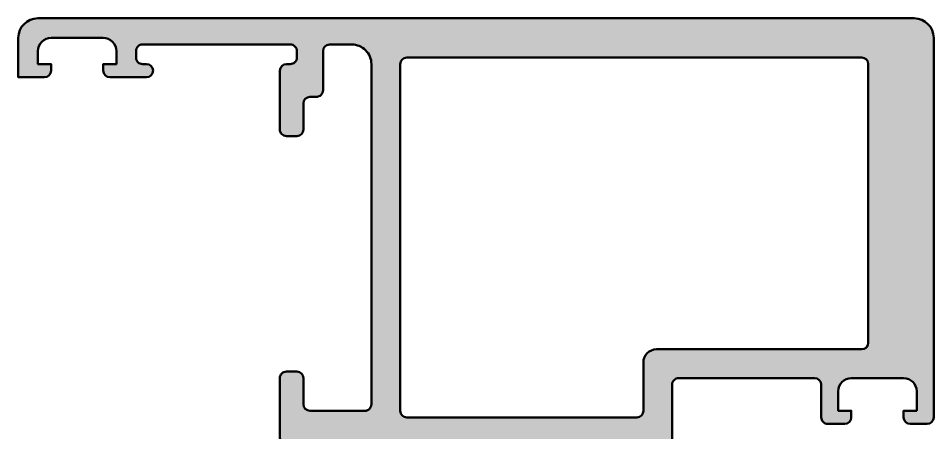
# Model space of a CAD drawing. Extents: x -50 to 20, y 0 to 92.5.
# Drawn here: x -50 to 20, y 60.8 to 92.5 of the extents above; entities that cross this region are included whole.
import ezdxf

# ---------------------------------------------------------------- set-up
doc = ezdxf.new("R2010")
doc.units = 0
doc.layers.add('0S-Alu contour', color=7, linetype='Continuous', lineweight=50)
doc.layers.add('0S-Alu hatch', color=252, linetype='Continuous', lineweight=25)

# ---------------------------------------------------------------- blocks, each defined once
blk = doc.blocks.new('462510__FBE5D3E5_9F3F_44B5_AF22_399E4A0B0315_')
at = {"layer": '0S-Alu hatch'}
h = blk.add_hatch(color=256, dxfattribs=at)
edge = h.paths.add_edge_path()
edge.add_line((18.69999999999983, 62.49999999999936), (17.69999999999983, 62.49999999999936))
edge.add_line((17.69999999999983, 62.49999999999936), (17.6999999999998, 61.99999999999938))
edge.add_arc((18.19999999999986, 61.99999999999942), 0.500000000000057, 180, 269.9999999999984)
edge.add_line((18.19999999999985, 61.49999999999936), (19.50000000000001, 61.49999999999937))
edge.add_arc((19.49999999999997, 61.99999999999939), 0.5000000000000285, 270.0000000000049, 360)
edge.add_line((20, 61.99999999999939), (20, 90.99999999999913))
edge.add_arc((18.49999999999915, 90.99999999999919), 1.500000000000852, 0, 90)
edge.add_line((18.49999999999915, 92.50000000000006), (-48.49999999999988, 92.50000000000006))
edge.add_arc((-48.49999999999988, 91.00000000000006), 1.5, 90, 180)
edge.add_line((-49.99999999999989, 91.00000000000006), (-49.99999999999989, 88.00000000000006))
edge.add_line((-49.99999999999989, 88.00000000000006), (-47.99999999999989, 88.00000000000006))
edge.add_arc((-47.99999999999989, 88.50000000000006), 0.5, 270, 360)
edge.add_line((-47.49999999999988, 88.50000000000006), (-47.49999999999988, 89.00000000000006))
edge.add_line((-47.49999999999988, 89.00000000000006), (-48.49999999999988, 89.00000000000006))
edge.add_line((-48.49999999999988, 89.00000000000006), (-48.49999999999988, 90.00000000000006))
edge.add_ellipse((-47.49999999999989, 90.00000000000006), major_axis=(-0.9999999999999928, 0), ratio=1, start_angle=269.9999999999996, end_angle=360, ccw=False)
edge.add_line((-47.49999999999988, 91.00000000000004), (-43.49999999999988, 91.00000000000006))
edge.add_ellipse((-43.49999999999988, 90.00000000000007), major_axis=(-0.9999999999999857, 0), ratio=1, start_angle=180, end_angle=270.0000000000004, ccw=False)
edge.add_line((-42.49999999999988, 90.00000000000006), (-42.49999999999988, 89.00000000000006))
edge.add_line((-42.49999999999988, 89.00000000000006), (-43.49999999999988, 89.00000000000006))
edge.add_line((-43.49999999999988, 89.00000000000006), (-43.49999999999988, 88.50000000000006))
edge.add_arc((-42.99999999999989, 88.50000000000006), 0.5, 180, 270)
edge.add_line((-42.99999999999989, 88.00000000000006), (-40.19999999999988, 88.00000000000006))
edge.add_arc((-40.19999999999988, 88.50000000000006), 0.5, 270, 450)
edge.add_line((-40.19999999999988, 89.00000000000006), (-40.49999999999989, 89.00000000000006))
edge.add_ellipse((-40.49999999999992, 89.50000000000001), major_axis=(-0.4999999999999716, 0), ratio=1, start_angle=0, end_angle=90.00000000000409, ccw=False)
edge.add_line((-40.99999999999988, 89.50000000000004), (-40.99999999999988, 90.00000000000006))
edge.add_ellipse((-40.4999999999999, 90.00000000000009), major_axis=(-0.4999999999999787, 0), ratio=1, start_angle=269.9999999999984, end_angle=360, ccw=False)
edge.add_line((-40.49999999999989, 90.50000000000006), (-29.19999999999989, 90.50000000000006))
edge.add_ellipse((-29.19999999999989, 90.00000000000007), major_axis=(-0.4999999999999858, 0), ratio=1, start_angle=180, end_angle=270.0000000000008, ccw=False)
edge.add_line((-28.6999999999999, 90.00000000000006), (-28.69999999999989, 89.50000000000004))
edge.add_ellipse((-29.19999999999988, 89.50000000000001), major_axis=(-0.4999999999999894, 0), ratio=1, start_angle=89.9999999999992, end_angle=180, ccw=False)
edge.add_line((-29.19999999999989, 89.00000000000003), (-29.49999999999988, 89.00000000000003))
edge.add_arc((-29.49999999999988, 88.50000000000006), 0.5, 90.0000000000004, 180)
edge.add_line((-29.99999999999988, 88.50000000000006), (-29.99999999999989, 84.00000000000006))
edge.add_arc((-29.49999999999988, 84.00000000000006), 0.5000000000000036, 180, 270.0000000000004)
edge.add_line((-29.49999999999988, 83.50000000000006), (-28.69999999999988, 83.50000000000006))
edge.add_arc((-28.69999999999988, 84.00000000000006), 0.5, 269.9999999999996, 360)
edge.add_line((-28.19999999999988, 84.00000000000006), (-28.19999999999989, 86.00000000000006))
edge.add_ellipse((-27.69999999999991, 86.00000000000006), major_axis=(-0.4999999999999858, 0), ratio=1, start_angle=270, end_angle=360, ccw=False)
edge.add_line((-27.69999999999991, 86.50000000000006), (-27.19999999999989, 86.50000000000006))
edge.add_arc((-27.19999999999987, 87.00000000000001), 0.4999999999999858, 269.999999999998, 360)
edge.add_line((-26.69999999999989, 87.00000000000001), (-26.69999999999987, 90.00000000000006))
edge.add_ellipse((-26.19999999999989, 90.00000000000007), major_axis=(-0.4999999999999894, 0), ratio=1, start_angle=270, end_angle=360, ccw=False)
edge.add_line((-26.19999999999989, 90.50000000000006), (-24.4999999999999, 90.50000000000006))
edge.add_ellipse((-24.49999999999988, 89.00000000000007), major_axis=(-1.499999999999985, 0), ratio=1, start_angle=180, end_angle=270.0000000000007, ccw=False)
edge.add_line((-22.99999999999989, 89.00000000000006), (-22.99999999999988, 63.00000000000004))
edge.add_ellipse((-23.49999999999989, 63.00000000000006), major_axis=(-0.5000000000000142, 0), ratio=1, start_angle=89.9999999999996, end_angle=180, ccw=False)
edge.add_line((-23.4999999999999, 62.50000000000004), (-27.69999999999988, 62.50000000000005))
edge.add_ellipse((-27.69999999999988, 63.00000000000006), major_axis=(-0.5000000000000071, 0), ratio=1, start_angle=0, end_angle=90, ccw=False)
edge.add_line((-28.19999999999989, 63.00000000000006), (-28.19999999999989, 65.00000000000004))
edge.add_arc((-28.6999999999999, 65.00000000000004), 0.5000000000000142, 0, 90)
edge.add_line((-28.6999999999999, 65.50000000000006), (-29.49999999999991, 65.50000000000006))
edge.add_arc((-29.49999999999991, 65.00000000000006), 0.5, 89.99999999999959, 180)
edge.add_line((-29.99999999999991, 65.00000000000006), (-29.9999999999999, 60.49999999999977))
edge.add_arc((-29.49999999999991, 60.49999999999977), 0.4999999999999894, 180, 270.0000000000008)
edge.add_line((-29.4999999999999, 59.99999999999978), (-18.00000000000001, 60.00000000000016))
edge.add_ellipse((-18.07883644654304, 59.73247940800707), major_axis=(-0.2788950563274089, 0), ratio=1, start_angle=178.8354106258985, end_angle=253.5801235805101, ccw=False)
edge.add_line((-17.79999900000001, 59.72681100000867), (-17.79999900000001, 59.27321700000867))
edge.add_ellipse((-18.07886709564317, 59.26755634053161), major_axis=(-0.27892554173714, 0), ratio=1, start_angle=106.42459455535251, end_angle=181.1628700728881, ccw=False)
edge.add_line((-18.00000000000002, 59.00001300000867), (-18.00000000000002, 57.12000200000016))
edge.add_arc((-17.7, 57.12000200000016), 0.3000000000000149, 180, 270)
edge.add_line((-17.7, 56.82000200000015), (-16.72002568095723, 56.82000200000016))
edge.add_arc((-16.72002568095723, 57.12000200000016), 0.2999999999999971, 270, 360)
edge.add_line((-16.42002568095724, 57.12000200000016), (-16.42002568095722, 59.88000000000016))
edge.add_ellipse((-16.30002568095722, 59.88000000000016), major_axis=(-0.1200000000000045, 0), ratio=1, start_angle=270, end_angle=360, ccw=False)
edge.add_line((-16.30002568095722, 60.00000000000016), (-12, 60.00000000000004))
edge.add_ellipse((-11.99999999999989, 59.50000000000017), major_axis=(-0.4999999999998792, 0), ratio=1, start_angle=180, end_angle=270.0000000000128, ccw=False)
edge.add_line((-11.50000000000001, 59.50000000000017), (-11.5, 58.80000000000002))
edge.add_line((-11.5, 58.80000000000002), (-12.88149545762189, 56.40717967697304))
edge.add_arc((-12.76188021535133, 56.33811978464865), 0.138119784648332, 149.9999999998928, 273.7233749421673)
edge.add_arc((-13.07760790739083, 61.18973758213732), 5.000000000000146, 273.7233749421711, 305.627658736673)
edge.add_ellipse((-9.000000000000007, 55.50000000000076), major_axis=(-1.999999999999376, 0), ratio=1, start_angle=234.37234126332612, end_angle=305.6276587366733, ccw=False)
edge.add_arc((-4.922392092609271, 61.18973758213713), 4.999999999999949, 234.3723412633268, 266.276625057832)
edge.add_arc((-5.238119784648475, 56.33811978464876), 0.1381197846484526, 266.2766250578326, 389.9999999999727)
edge.add_line((-5.118504542377646, 56.40717967697293), (-6.5, 58.80000000000011))
edge.add_line((-6.5, 58.80000000000011), (-6.5, 59.50000000000017))
edge.add_ellipse((-6.000000000000058, 59.50000000000011), major_axis=(-0.4999999999999414, 0), ratio=1, start_angle=269.9999999999933, end_angle=360, ccw=False)
edge.add_line((-6, 60.00000000000006), (-1.699974319042681, 60.00000000000007))
edge.add_ellipse((-1.699974319042692, 59.88000000000016), major_axis=(-0.1199999999999051, 0), ratio=1, start_angle=180, end_angle=269.9999999999948, ccw=False)
edge.add_line((-1.57997431904279, 59.88000000000017), (-1.579974319042776, 57.12000200000016))
edge.add_arc((-1.279974319042779, 57.12000200000016), 0.2999999999999971, 180, 270)
edge.add_line((-1.279974319042779, 56.82000200000016), (-0.2999999999999971, 56.82000200000016))
edge.add_arc((-0.2999999999999971, 57.12000200000016), 0.2999999999999971, 270, 360)
edge.add_line((0, 57.12000200000016), (0, 59.00001300000866))
edge.add_ellipse((0.0788670956431591, 59.2675563405316), major_axis=(-0.2789255417371415, 0), ratio=1, start_angle=-1.1628700728879835, end_angle=73.5754054446466, ccw=False)
edge.add_line((-0.2000010000000003, 59.27321700000867), (-0.2000010000000145, 59.72681100000869))
edge.add_ellipse((0.0788364465430427, 59.73247940800705), major_axis=(-0.2788950563274441, 0), ratio=1, start_angle=-73.5801235805086, end_angle=1.1645893740957263, ccw=False)
edge.add_line((0, 60.00000000000017), (1.42e-14, 64.49999999999937))
edge.add_ellipse((0.4999999999999932, 64.4999999999994), major_axis=(-0.499999999999979, 0), ratio=1, start_angle=269.9999999999992, end_angle=360, ccw=False)
edge.add_line((0.5, 64.99999999999937), (10.9000000000001, 64.99999999999937))
edge.add_ellipse((10.89999999999996, 64.49999999999926), major_axis=(-0.5000000000001137, 0), ratio=1, start_angle=180, end_angle=269.9999999999835, ccw=False)
edge.add_line((11.40000000000007, 64.49999999999928), (11.39999999999963, 61.99999999999938))
edge.add_arc((11.89999999999965, 61.99999999999938), 0.5000000000000142, 180, 270.0000000000033)
edge.add_line((11.89999999999968, 61.49999999999938), (13.19999999999987, 61.49999999999937))
edge.add_arc((13.19999999999985, 61.99999999999935), 0.4999999999999787, 270.0000000000025, 360)
edge.add_line((13.69999999999983, 61.99999999999935), (13.69999999999982, 62.49999999999936))
edge.add_line((13.69999999999982, 62.49999999999936), (12.69999999999984, 62.49999999999936))
edge.add_line((12.69999999999984, 62.49999999999936), (12.69999999999983, 63.99999999999936))
edge.add_ellipse((13.69999999999983, 63.99999999999937), major_axis=(-1.000000000000003, 0), ratio=1, start_angle=270.0000000000002, end_angle=360, ccw=False)
edge.add_line((13.69999999999983, 64.99999999999937), (17.69999999999983, 64.99999999999937))
edge.add_ellipse((17.6999999999998, 63.99999999999934), major_axis=(-1.000000000000035, 0), ratio=1, start_angle=180, end_angle=269.99999999999795, ccw=False)
edge.add_line((18.69999999999983, 63.99999999999934), (18.69999999999983, 62.49999999999936))
edge = h.paths.add_edge_path()
edge.add_line((14.5000000000002, 67.19999999999919), (-1.199999999999832, 67.1999999999993))
edge.add_arc((-1.199999999999825, 66.19999999999929), 1.000000000000014, 90.0000000000004, 180)
edge.add_line((-2.199999999999832, 66.1999999999994), (-2.200000000000272, 62.50000000000028))
edge.add_ellipse((-2.700000000000279, 62.50000000000028), major_axis=(-0.5000000000000071, 0), ratio=1, start_angle=89.9999999999992, end_angle=180, ccw=False)
edge.add_line((-2.700000000000287, 62.00000000000027), (-20.29999999999998, 62.00000000000027))
edge.add_ellipse((-20.29999999999998, 62.50000000000019), major_axis=(-0.4999999999999148, 0), ratio=1, start_angle=0, end_angle=90, ccw=False)
edge.add_line((-20.79999999999989, 62.50000000000005), (-20.79999999999988, 88.99999999999964))
edge.add_ellipse((-20.29999999999988, 88.99999999999964), major_axis=(-0.5, 0), ratio=1, start_angle=270, end_angle=360, ccw=False)
edge.add_line((-20.29999999999988, 89.49999999999964), (14.50000000000021, 89.4999999999992))
edge.add_ellipse((14.50000000000015, 88.99999999999916), major_axis=(-0.5000000000000427, 0), ratio=1, start_angle=180, end_angle=269.9999999999935, ccw=False)
edge.add_line((15.0000000000002, 88.9999999999991), (15.0000000000002, 67.69999999999919))
edge.add_ellipse((14.5000000000002, 67.69999999999919), major_axis=(-0.5, 0), ratio=1, start_angle=90, end_angle=180, ccw=False)
at = {"layer": '0S-Alu contour', "color": 7}
for points in [[(18.49999999999915, 92.50000000000006), (-48.49999999999988, 92.50000000000006)], [(-49.99999999999989, 91.00000000000006), (-49.99999999999989, 88.00000000000006), (-47.99999999999989, 88.00000000000006)], [(-47.49999999999988, 91.00000000000004), (-43.49999999999988, 91.00000000000006)], [(-40.49999999999989, 90.50000000000006), (-29.19999999999989, 90.50000000000006)], [(-26.19999999999989, 90.50000000000006), (-24.4999999999999, 90.50000000000006)], [(20, 61.99999999999939), (20, 90.99999999999913)], [(-47.49999999999988, 88.50000000000006), (-47.49999999999988, 89.00000000000006), (-48.49999999999988, 89.00000000000006), (-48.49999999999988, 90.00000000000006)], [(-42.49999999999988, 90.00000000000006), (-42.49999999999988, 89.00000000000006), (-43.49999999999988, 89.00000000000006), (-43.49999999999988, 88.50000000000006)], [(-40.99999999999988, 89.50000000000004), (-40.99999999999988, 90.00000000000006)], [(-28.6999999999999, 90.00000000000006), (-28.69999999999989, 89.50000000000004)], [(-26.69999999999989, 87.00000000000001), (-26.69999999999987, 90.00000000000006)], [(-40.19999999999988, 89.00000000000006), (-40.49999999999989, 89.00000000000006)], [(-29.19999999999989, 89.00000000000003), (-29.49999999999988, 89.00000000000003)], [(-22.99999999999989, 89.00000000000006), (-22.99999999999988, 63.00000000000004)], [(-20.79999999999989, 62.50000000000005), (-20.79999999999988, 88.99999999999964)], [(-20.29999999999988, 89.49999999999964), (14.50000000000021, 89.4999999999992)], [(15.0000000000002, 88.9999999999991), (15.0000000000002, 67.69999999999919)], [(-29.99999999999988, 88.50000000000006), (-29.99999999999989, 84.00000000000006)], [(-42.99999999999989, 88.00000000000006), (-40.19999999999988, 88.00000000000006)], [(-27.69999999999991, 86.50000000000006), (-27.19999999999989, 86.50000000000006)], [(-28.19999999999988, 84.00000000000006), (-28.19999999999989, 86.00000000000006)], [(-29.49999999999988, 83.50000000000006), (-28.69999999999988, 83.50000000000006)], [(14.5000000000002, 67.19999999999919), (-1.199999999999832, 67.1999999999993)], [(-2.199999999999832, 66.1999999999994), (-2.200000000000272, 62.50000000000028)], [(-28.6999999999999, 65.50000000000006), (-29.49999999999991, 65.50000000000006)], [(-29.99999999999991, 65.00000000000006), (-29.9999999999999, 60.49999999999977)], [(-28.19999999999989, 63.00000000000006), (-28.19999999999989, 65.00000000000004)], [(0, 60.00000000000017), (1.42e-14, 64.49999999999937)], [(0.5, 64.99999999999937), (10.9000000000001, 64.99999999999937)], [(11.40000000000007, 64.49999999999928), (11.39999999999963, 61.99999999999938)], [(13.69999999999983, 64.99999999999937), (17.69999999999983, 64.99999999999937)], [(13.69999999999983, 61.99999999999935), (13.69999999999982, 62.49999999999936), (12.69999999999984, 62.49999999999936), (12.69999999999983, 63.99999999999936)], [(18.69999999999983, 63.99999999999934), (18.69999999999983, 62.49999999999936)], [(-23.4999999999999, 62.50000000000004), (-27.69999999999988, 62.50000000000005)], [(18.69999999999983, 62.49999999999936), (17.69999999999983, 62.49999999999936), (17.6999999999998, 61.99999999999938)], [(-2.700000000000287, 62.00000000000027), (-20.29999999999998, 62.00000000000027)], [(11.89999999999968, 61.49999999999938), (13.19999999999987, 61.49999999999937)], [(18.19999999999985, 61.49999999999936), (19.50000000000001, 61.49999999999937)], [(-29.4999999999999, 59.99999999999978), (-18.00000000000001, 60.00000000000016)], [(-17.79999900000001, 59.72681100000867), (-17.79999900000001, 59.27321700000867)], [(-16.42002568095724, 57.12000200000016), (-16.42002568095722, 59.88000000000016)], [(-16.30002568095722, 60.00000000000016), (-12, 60.00000000000004)], [(-6, 60.00000000000006), (-1.699974319042681, 60.00000000000007)], [(-1.57997431904279, 59.88000000000017), (-1.579974319042776, 57.12000200000016)], [(-0.2000010000000003, 59.27321700000867), (-0.2000010000000145, 59.72681100000869)], [(-18.00000000000002, 59.00001300000867), (-18.00000000000002, 57.12000200000016)], [(-11.50000000000001, 59.50000000000017), (-11.5, 58.80000000000002), (-12.88149545762189, 56.40717967697304)], [(-5.118504542377646, 56.40717967697293), (-6.5, 58.80000000000011), (-6.5, 59.50000000000017)], [(0, 57.12000200000016), (0, 59.00001300000866)], [(-17.7, 56.82000200000015), (-16.72002568095723, 56.82000200000016)], [(-1.279974319042779, 56.82000200000016), (-0.2999999999999971, 56.82000200000016)]]:
    blk.add_lwpolyline(points, dxfattribs=at)
for centre, radius, start, end in [((-48.49999999999988, 91.00000000000006), 1.5, 90, 180), ((18.49999999999915, 90.99999999999919), 1.500000000000852, 0, 90), ((-40.19999999999988, 88.50000000000006), 0.5, 270, 90), ((-29.49999999999988, 88.50000000000006), 0.5, 90.0000000000004, 180), ((-47.99999999999989, 88.50000000000006), 0.5, 270, 0), ((-42.99999999999989, 88.50000000000006), 0.5, 180, 270), ((-27.19999999999987, 87.00000000000001), 0.4999999999999858, 269.999999999998, 0), ((-29.49999999999988, 84.00000000000006), 0.5000000000000036, 180, 270.0000000000004), ((-28.69999999999988, 84.00000000000006), 0.5, 269.9999999999996, 0), ((-1.199999999999825, 66.19999999999929), 1.000000000000014, 90.0000000000004, 180), ((-29.49999999999991, 65.00000000000006), 0.5, 89.99999999999959, 180), ((-28.6999999999999, 65.00000000000004), 0.5000000000000142, 0, 90), ((11.89999999999965, 61.99999999999938), 0.5000000000000142, 180, 270.0000000000033), ((13.19999999999985, 61.99999999999935), 0.4999999999999787, 270.0000000000025, 0), ((18.19999999999986, 61.99999999999942), 0.500000000000057, 180, 269.9999999999984), ((19.49999999999997, 61.99999999999939), 0.5000000000000285, 270.0000000000049, 0), ((-29.49999999999991, 60.49999999999977), 0.4999999999999894, 180, 270.0000000000008), ((-17.7, 57.12000200000016), 0.3000000000000149, 180, 270), ((-16.72002568095723, 57.12000200000016), 0.2999999999999971, 270, 0), ((-13.07760790739083, 61.18973758213732), 5.000000000000146, 273.7233749421711, 305.627658736673), ((-4.922392092609271, 61.18973758213713), 4.999999999999949, 234.3723412633268, 266.276625057832), ((-1.279974319042779, 57.12000200000016), 0.2999999999999971, 180, 270), ((-0.2999999999999971, 57.12000200000016), 0.2999999999999971, 270, 0), ((-12.76188021535133, 56.33811978464865), 0.138119784648332, 149.9999999998928, 273.7233749421673), ((-5.238119784648475, 56.33811978464876), 0.1381197846484526, 266.2766250578326, 29.99999999997275)]:
    blk.add_arc(centre, radius, start, end, dxfattribs=at)
at = {"layer": '0S-Alu contour', "color": 7, "extrusion": (0, 0, -1)}
for centre, radius, start, end in [((47.49999999999989, 90.00000000000006), 0.9999999999999928, 0, 90.0000000000004), ((43.49999999999988, 90.00000000000007), 0.9999999999999857, 89.99999999999959, 180), ((40.4999999999999, 90.00000000000009), 0.4999999999999787, 0, 90.0000000000016), ((29.19999999999989, 90.00000000000007), 0.4999999999999858, 89.9999999999992, 180), ((26.19999999999989, 90.00000000000007), 0.4999999999999894, 0, 90), ((24.49999999999988, 89.00000000000007), 1.499999999999985, 89.99999999999935, 180), ((40.49999999999992, 89.50000000000001), 0.4999999999999716, 269.9999999999959, 0), ((29.19999999999988, 89.50000000000001), 0.4999999999999894, 180, 270.0000000000008), ((20.29999999999988, 88.99999999999964), 0.5, 0, 90), ((-14.50000000000015, 88.99999999999916), 0.5000000000000427, 90.00000000000651, 180), ((27.69999999999991, 86.00000000000006), 0.4999999999999858, 0, 90), ((-14.5000000000002, 67.69999999999919), 0.5, 180, 270), ((-0.4999999999999932, 64.4999999999994), 0.499999999999979, 0, 90.00000000000078), ((-10.89999999999996, 64.49999999999926), 0.5000000000001137, 90.00000000001648, 180), ((-13.69999999999983, 63.99999999999937), 1.000000000000003, 0, 89.9999999999998), ((-17.6999999999998, 63.99999999999934), 1.000000000000035, 90.00000000000205, 180), ((27.69999999999988, 63.00000000000006), 0.5000000000000071, 270, 0), ((23.49999999999989, 63.00000000000006), 0.5000000000000142, 180, 270.0000000000004), ((20.29999999999998, 62.50000000000019), 0.4999999999999148, 270, 0), ((2.700000000000279, 62.50000000000028), 0.5000000000000071, 180, 270.0000000000008), ((18.07883644654304, 59.73247940800707), 0.2788950563274089, 106.4198764194899, 181.1645893741016), ((16.30002568095722, 59.88000000000016), 0.1200000000000045, 0, 90), ((11.99999999999989, 59.50000000000017), 0.4999999999998792, 89.9999999999872, 180), ((6.000000000000058, 59.50000000000011), 0.4999999999999414, 0, 90.00000000000674), ((1.699974319042692, 59.88000000000016), 0.1199999999999051, 90.00000000000519, 180), ((-0.0788364465430427, 59.73247940800705), 0.2788950563274441, 358.8354106259043, 73.58012358050864), ((18.07886709564317, 59.26755634053161), 0.27892554173714, 178.8371299271119, 253.5754054446475), ((-0.0788670956431591, 59.2675563405316), 0.2789255417371415, 286.4245945553534, 1.162870072888105), ((9.000000000000007, 55.50000000000076), 1.999999999999376, 54.37234126332669, 125.6276587366739)]:
    blk.add_arc(centre, radius, start, end, dxfattribs=at)
blk = doc.blocks.new('442440__BD7C356C_00CE_410C_B933_228ACFCF83E0_')
at = {"layer": '0S-Alu contour', "color": 7}
blk.add_blockref('462510__FBE5D3E5_9F3F_44B5_AF22_399E4A0B0315_', (0, 0), dxfattribs=at)

msp = doc.modelspace()

# ---------------------------------------------------------------- block references
at = {"layer": '0S-Alu contour', "color": 7}
msp.add_blockref('442440__BD7C356C_00CE_410C_B933_228ACFCF83E0_', (0, 0), dxfattribs=at)

doc.saveas('drawing.dxf')
